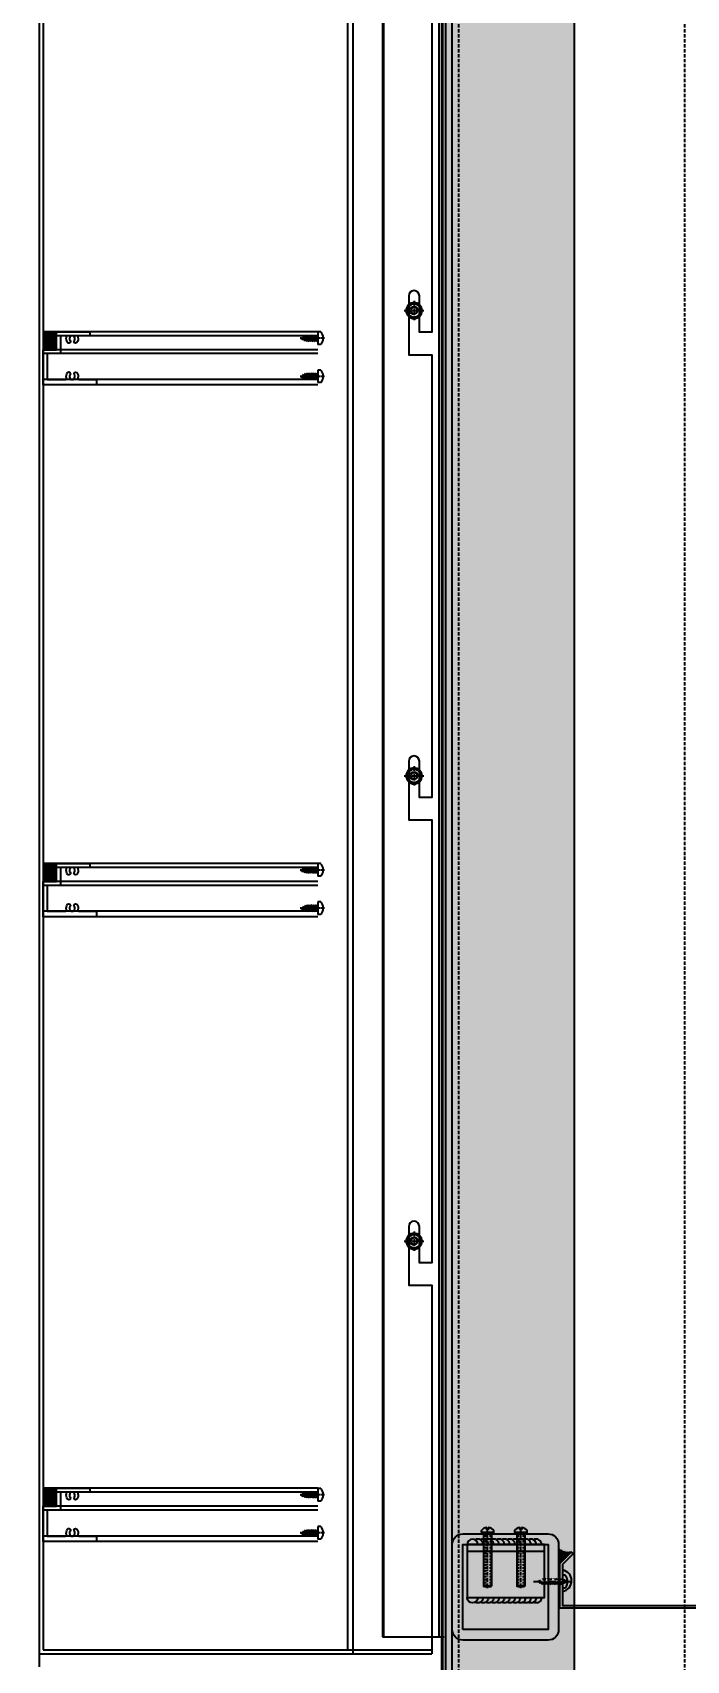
# Model space of a CAD drawing. Header units: millimetres. Extents: x 0 to 119933, y -45162 to 41221.
# Drawn here: x 36378 to 36870, y 1832 to 3057 of the extents above; entities that cross this region are included whole.
import ezdxf
from ezdxf.enums import TextEntityAlignment as Align

# ---------------------------------------------------------------- set-up
doc = ezdxf.new("R2010")
doc.units = ezdxf.units.MM
for name, pattern in [('ACAD_ISO04W100', [30, 24, -3, 0, -3]), ('CENTER', [2, 1.25, -0.25, 0.25, -0.25]), ('CENTER-PISA', [11, 6, -2, 1, -2]), ('CENTER2', [28.575, 19.05, -3.175, 3.175, -3.175]), ('DASHED', [0.75, 0.5, -0.25]), ('HIDDEN', [0.375, 0.25, -0.125]), ('HIDDEN-PISA', [4.5, 2.5, -2])]:
    doc.linetypes.add(name, pattern=pattern)
doc.layers.get('DEFPOINTS').update_dxf_attribs({"color": 166})
for name, color, linetype in [('AXIS', 1, 'ACAD_ISO04W100'), ('F-Alum', 4, 'Continuous'), ('F-dashed line', 8, 'DASHED'), ('F-seslants', 8, 'Continuous'), ('F-SSTEEL', 3, 'Continuous'), ('F-steel', 3, 'Continuous'), ('F_ALUM', 4, 'Continuous'), ('F_FIXS', 1, 'Continuous'), ('F_GSKT', 136, 'Continuous'), ('F_MISC', 8, 'Continuous'), ('F_SEAL', 8, 'Continuous'), ('Hatch', 8, 'Continuous'), ('HIDDEN', 1, 'HIDDEN'), ('INSUL', 8, 'Continuous'), ('WELDING VW', 8, 'Continuous'), ('中心线', 1, 'CENTER2'), ('其他', 4, 'Continuous'), ('虚线', 8, 'HIDDEN'), ('螺栓钉类', 241, 'Continuous')]:
    doc.layers.add(name, color=color, linetype=linetype)
doc.styles.add('Arial', font='arial.ttf')
doc.styles.add('ROMANS', font='simplex.shx', dxfattribs={"width": 0.8, "bigfont": 'hztxt.shx'})
doc.dimstyles.new('10x of Arup4', dxfattribs={"dimscale": 10, "dimtxt": 1.7, "dimasz": 1, "dimexe": 1.5, "dimexo": 1.5, "dimgap": 1, "dimtad": 1, "dimdec": 1, "dimdsep": 46, "dimtxsty": 'Arial', "dimblk": 'OBLIQUE', "dimcen": 0, "dimclrd": 1, "dimclre": 1, "dimclrt": 7, "dimadec": 0, "dimazin": 0, "dimtfac": 1, "dimtdec": 1, "dimtix": 1, "dimtofl": 0, "dimtmove": 2, "dimatfit": 3, "dimfxl": 5, "dimtfill": 1, "dimtolj": 1, "dimtzin": 0, "dimlwd": -1, "dimlwe": -1, "dimarcsym": 0})

# ---------------------------------------------------------------- blocks, each defined once
blk = doc.blocks.new('*U375')
at = {"layer": '中心线', "color": 1, "linetype": 'CENTER', "ltscale": 2.357948}
blk.add_line((0, -4.9), (0, 13.4), dxfattribs=at)
at = {"layer": '其他', "color": 4, "linetype": 'Continuous'}
for p, q in [((-2.4, 7.7), (2.4, 8.3)), ((-2.4, 6.1), (2.4, 6.7)), ((-2.4, 4.5), (2.4, 5.1)), ((-2.4, 2.9), (2.4, 3.5)), ((-2.4, 1.3), (2.4, 1.9)), ((-2.2, 9.3), (2, 9.9)), ((-1.9, 0), (1.8, 0.7)), ((-1.8, 8), (1.8, 8.7)), ((-1.8, 7.3), (1.8, 8)), ((-1.8, 6.4), (1.8, 7.1)), ((-1.8, 5.7), (1.8, 6.4)), ((-1.8, 4.8), (1.8, 5.5)), ((-1.8, 4.1), (1.8, 4.8)), ((-1.8, 3.2), (1.8, 3.9)), ((-1.8, 2.5), (1.8, 3.2)), ((-1.8, 1.6), (1.8, 2.3)), ((-1.8, 0.9), (1.8, 1.6)), ((-1.7, 9), (1.4, 9.6)), ((-1.5, 11), (1.3, 11.4)), ((-1.3, 9.8), (1.1, 10.4)), ((-1, 10.7), (0.8, 11.1)), ((-0.6, 11.5), (0.4, 11.9)), ((0, 0), (2.4, 0.3))]:
    blk.add_line(p, q, dxfattribs=at)
at = {"layer": '螺栓钉类', "linetype": 'Continuous'}
for p, q in [((0, 13), (-0.6, 11.5)), ((0, 13), (0.5, 11.9)), ((-2.4, 7.7), (-1.8, 8)), ((-2.4, 7.7), (-1.8, 7.3)), ((-2.4, 6.1), (-1.8, 6.4)), ((-2.4, 6.1), (-1.8, 5.7)), ((-2.4, 4.5), (-1.8, 4.8)), ((-2.4, 4.5), (-1.8, 4.1)), ((-2.4, 2.9), (-1.8, 3.2)), ((-2.4, 2.9), (-1.8, 2.5)), ((-2.4, 1.3), (-1.8, 1.6)), ((-2.4, 1.3), (-1.8, 0.9)), ((-2.2, 9.3), (-1.3, 9.8)), ((-2.2, 9.3), (-1.7, 9)), ((-1.7, 9), (-1.8, 8.7)), ((-1.8, 8), (-1.8, 8.7)), ((-1.8, 6.4), (-1.8, 7.3)), ((-1.8, 4.8), (-1.8, 5.7)), ((-1.8, 3.2), (-1.8, 4.1)), ((-1.8, 1.6), (-1.8, 2.5)), ((-1.8, 0.2), (-1.8, 0.9)), ((-1.5, 11), (-0.6, 11.5)), ((-1.5, 11), (-1, 10.7)), ((-1, 10.7), (-1.3, 9.8)), ((0.5, 11.9), (1.3, 11.4)), ((0.8, 11.1), (1.3, 11.4)), ((0.8, 11.1), (1.1, 10.4)), ((1.1, 10.4), (2, 9.9)), ((1.4, 9.6), (2, 9.9)), ((1.4, 9.6), (1.8, 8.7)), ((1.8, 8.7), (2.4, 8.3)), ((1.8, 8), (2.4, 8.3)), ((1.8, 7.1), (1.8, 8)), ((1.8, 7.1), (2.4, 6.7)), ((1.8, 6.4), (2.4, 6.7)), ((1.8, 5.5), (1.8, 6.4)), ((1.8, 5.5), (2.4, 5.1)), ((1.8, 4.8), (2.4, 5.1)), ((1.8, 3.9), (1.8, 4.8)), ((1.8, 3.9), (2.4, 3.5)), ((1.8, 3.2), (2.4, 3.5)), ((1.8, 2.3), (1.8, 3.2)), ((1.8, 2.3), (2.4, 1.9)), ((1.8, 1.6), (2.4, 1.9)), ((1.8, 0.7), (1.8, 1.6)), ((1.8, 0.7), (2.4, 0.3)), ((2.4, 0.2), (2.4, 0.3)), ((-4.8, -2.1), (-4.8, 0)), ((-4.8, 0), (-2, 0)), ((-2, 0), (2.6, 0)), ((-0.4, -3.3), (0.4, -3.3)), ((-0.4, -3.7), (-0.4, -3.3)), ((0.4, -3.7), (0.4, -3.3)), ((2.6, 0), (4.7, 0)), ((4.7, -2.1), (4.7, 0))]:
    blk.add_line(p, q, dxfattribs=at)
for centre, radius, start, end in [((-2, 0.2), 0.2, 270, 0), ((2.6, 0.2), 0.2, 180, 270), ((0, 4.3), 8, 233.5764, 267.134), ((0, 4.3), 8, 272.866, 306.4236)]:
    blk.add_arc(centre, radius, start, end, dxfattribs=at)
blk = doc.blocks.new('A$C0A0351D0')
at = {"layer": 'F-seslants'}
h = blk.add_hatch(dxfattribs=at)
h.set_pattern_fill('ANSI37', color=256, scale=10)
h.set_pattern_definition([(45, (29520.1611, 76186.4152), (-0.883883476, 0.883883476), []), (135, (29520.1611, 76186.4152), (-0.883883476, -0.883883476), [])])
h.paths.add_polyline_path([(218.8, 0), (228.8, 0), (228.8, -13.5), (218.8, -13.5)])
at = {"layer": 'F-Alum'}
for p, q in [((22.2, 0), (228.8, 0)), ((22.2, -3), (228.8, -3)), ((22.2, -16.5), (228.8, -16.5)), ((22.2, -35.9), (228.1, -35.9)), ((22.2, -40), (228.8, -40))]:
    blk.add_line(p, q, dxfattribs=at)
blk.add_lwpolyline([(218.8, 0), (193.8, 0), (193.8, -3), (202, -3, -0.501863), (202.7, -4, 0.254047), (203.6, -8.2, 1), (205.4, -6.6, -0.455848), (205.9, -3.5), (205.9, -3.4, -0.414214), (206.3, -3), (207.8, -3, -0.414214), (208.2, -3.4), (208.2, -3.5, -0.455848), (208.6, -6.6, 1), (210.5, -8.2, 0.254047), (211.3, -4, -0.501863), (212.1, -3), (215.8, -3), (215.8, -16.5), (225.8, -16.5), (225.8, -35.9), (212.1, -35.9, -0.501863), (211.3, -34.9, 0.254047), (210.5, -30.7, 1), (208.6, -32.3, -0.455848), (208.2, -35.4), (208.2, -35.5, -0.414214), (207.8, -35.9), (206.3, -35.9, -0.414214), (205.9, -35.5), (205.9, -35.4, -0.455848), (205.4, -32.3, 1), (203.6, -30.7, 0.254047), (202.7, -34.9, -0.501863), (202, -35.9), (188.8, -35.9), (188.8, -40), (228.8, -40), (228.8, -13.5), (218.8, -13.5)], format="xyb", close=True, dxfattribs=at)
at = {"layer": 'F-dashed line'}
blk.add_line((22.2, -13.5), (228.8, -13.5), dxfattribs=at)
at = {"layer": 'F-seslants'}
blk.add_lwpolyline([(218.8, 0), (228.8, 0), (228.8, -13.5), (218.8, -13.5)], close=True, dxfattribs=at)
at = {"layer": '螺栓钉类', "rotation": 270}
for p in [(22.2, -4.9), (22.2, -33.6)]:
    blk.add_blockref('*U375', p, dxfattribs=at)
blk = doc.blocks.new('*U298')
at = {"layer": 'INSUL', "lineweight": 0}
h = blk.add_hatch(dxfattribs=at)
h.set_pattern_fill('岩棉', color=256, scale=100, style=0, pattern_type=2)
h.set_pattern_definition([(171.78891, (53.3, 199.0476), (-673.2017242, 100.0000025), [3.3342, -696.8454]), (146.90866, (56.223, 197.1429), (-158.4004044, 100.0000014), [3.48873, -729.14512]), (132.32733, (58.3914, 194.762), (-178.2004573, 199.9999991), [3.2205, -673.0858]), (114.79699, (59.7115, 191.905), (-39.600101, 99.9999994), [3.14733, -327.3221]), (91.620224, (59.8057, 188.5714), (-19.80005, 599.9999997), [3.33467, -696.9453]), (82.824825, (50.09429, 111.42857), (138.600349442, 1099.999997034), [77.75174, -16250.113]), (97.175175, (69.70576, 111.42857), (-138.6003524828, 1099.9999966515), [77.75174, -16250.113]), (88.379776, (59.9943, 188.5714), (19.800043, 599.9999999), [3.33467, -696.9453]), (65.203, (60.0886, 191.905), (39.600101, 99.9999996), [3.14733, -327.3221]), (47.67267, (61.4086, 194.762), (178.2004567, 199.9999997), [3.2205, -673.0858]), (33.09134, (63.5772, 197.1429), (158.4004029, 100.0000036), [3.48873, -729.14512]), (8.21109, (66.5, 199.0476), (673.2017246, 99.9999998), [3.3342, -696.8454]), (87.16616, (50, 109.524), (19.800042, 300.0000003), [1.9071, -398.58265]), (103.90139, (50.4714, 107.619), (-79.2002026, 299.9999996), [1.96223, -410.107]), (111.6036, (51.226, 105.714), (-19.80005, 100), [2.04867, -105.50674]), (122.76135, (52.4514, 103.8095), (-59.4001536, 99.999999), [2.26506, -473.39773]), (138.29055, (54.0543, 102.381), (-118.800303, 100.000002), [2.1471, -448.74108]), (152.00351, (55.8457, 101.4286), (-178.2004575, 99.9999986), [2.02886, -424.0312]), (166.4772, (57.8257, 100.9524), (-396.001014, 100.000003), [2.03646, -425.62055]), (167.07075, (59.9, 100.476), (-415.801066, 100), [2.12825, -444.80388]), (12.92924, (59.9, 100.476), (415.801066, 99.9999994), [2.12825, -444.80388]), (13.5228, (61.9743, 100.9524), (396.0010147, 99.9999998), [2.03646, -425.62055]), (27.99649, (63.9543, 101.4286), (198.0005053, 100.0000036), [2.02886, -424.0312]), (41.70945, (65.7458, 102.381), (118.800302, 100.000003), [2.1471, -448.74108]), (57.23865, (67.3486, 103.8095), (198.0005044, 300.0000017), [2.26506, -473.39773]), (68.3964, (68.574, 105.714), (19.80005, 100), [2.04867, -105.50674]), (76.09861, (69.3286, 107.619), (19.800051, 99.9999995), [1.96223, -410.107]), (92.83384, (69.8, 109.524), (-19.80005, 300), [1.9071, -398.58265])])
h.paths.add_polyline_path([(0, 0), (4588.2, 0), (4588.2, 100), (0, 100)])
at = {"layer": 'INSUL'}
blk.add_lwpolyline([(0, 0), (4588.2, 0), (4588.2, 100), (0, 100)], close=True, dxfattribs=at)
blk = doc.blocks.new('*U74')
at = {"layer": '中心线', "color": 1, "linetype": 'CENTER', "ltscale": 2.880968}
for p, q in [((7.3, 0), (-7.3, 0)), ((0, 7.3), (0, -7.3))]:
    blk.add_line(p, q, dxfattribs=at)
at = {"layer": '螺栓钉类', "linetype": 'ByBlock'}
blk.add_lwpolyline([(5, 2.9), (0, 5.8), (-5, 2.9), (-5, -2.9), (0, -5.8), (5, -2.9)], close=True, dxfattribs=at)
for radius in [6, 5, 2.46]:
    blk.add_circle((0, 0), radius, dxfattribs=at)
blk.add_arc((0, 0), 3, 270, 180, dxfattribs=at)
blk = doc.blocks.new('*U96')
at = {"layer": 'WELDING VW'}
for centre, end in [((4, 0), 180), ((8, 0), 120), ((12, 0), 120), ((16, 0), 120), ((20, 0), 120), ((24, 0), 120), ((28, 0), 120), ((32, 0), 120), ((36, 0), 120), ((40, 0), 120), ((44, 0), 120), ((48, 0), 120), ((52, 0), 120)]:
    blk.add_arc(centre, 4, 0, end, dxfattribs=at)
blk = doc.blocks.new('*U75')
at = {"layer": '中心线', "color": 1, "linetype": 'CENTER', "ltscale": 2.357948}
blk.add_line((0, 40.9), (0, -5), dxfattribs=at)
at = {"layer": '虚线', "linetype": 'HIDDEN', "ltscale": 0.5}
for p, q in [((-1.9, 0), (-1.9, 40)), ((1.9, 0), (1.9, 40))]:
    blk.add_line(p, q, dxfattribs=at)
at = {"layer": '螺栓钉类', "color": 241, "linetype": 'Continuous'}
for p, q in [((-2.4, 40), (-3, 39.4)), ((3, 39.4), (-3, 39.4)), ((-3, 0), (-3, 39.4)), ((2.4, 40), (-2.4, 40)), ((2.4, 40), (3, 39.4)), ((3, 0), (3, 39.4)), ((-0.9, -1), (0.5, 0)), ((0.2, -1), (1.7, 0))]:
    blk.add_line(p, q, dxfattribs=at)
blk.add_lwpolyline([(4.4, 0), (4.4, -1), (-4.4, -1), (-4.4, 0)], close=True, dxfattribs=at)
blk.add_lwpolyline([(-4.7, -1), (4.8, -1), (4.8, -2.3, -0.207256), (0.7, -4.7), (0.7, -3.4), (-0.7, -3.4), (-0.7, -4.7, -0.207256), (-4.7, -2.3)], format="xyb", close=True, dxfattribs=at)
blk = doc.blocks.new('#10x19_Pan')
at = {"color": 8, "linetype": 'HIDDEN-PISA'}
for p, q in [((0.6, 2.4), (1.9, -2.4)), ((2.2, 2.4), (3.5, -2.4)), ((3.8, 2.4), (5.1, -2.4)), ((5.4, 2.4), (6.7, -2.4)), ((7, 2.4), (8.3, -2.4)), ((8.6, 2.4), (9.9, -2.4)), ((10.2, 2.4), (11.5, -2.4)), ((11.8, 2.4), (13.1, -2.4)), ((13.4, 2.4), (14.7, -2.4)), ((15, 2.4), (16.2, -2)), ((16.8, 1.7), (17.6, -1.3))]:
    blk.add_line(p, q, dxfattribs=at)
at = {"color": 0, "linetype": 'ByBlock'}
blk.add_lwpolyline([(0, 4.7), (-1.4, 4.7, 0.228537), (-2.2, 4.4, 0.349288), (-2.2, -4.4, 0.228537), (-1.4, -4.8), (0, -4.8)], format="xyb", close=True, dxfattribs=at)
at = {"color": 8, "linetype": 'HIDDEN-PISA'}
for points in [[(-3.7, 0.7), (-1.9, 0.7), (-1.9, -0.8), (-3.7, -0.8)], [(0, 1.8), (15.2, 1.8), (19, 0), (15.2, -1.8), (0, -1.8)]]:
    blk.add_lwpolyline(points, dxfattribs=at)
at = {"layer": 'AXIS', "color": 8, "linetype": 'CENTER-PISA'}
blk.add_line((22, 0), (-6.7, 0), dxfattribs=at)
at = {"layer": 'DEFPOINTS', "color": 8, "linetype": 'ByBlock', "style": 'ROMANS', "width": 0.8}
blk.add_text('#10x19', height=0.75, rotation=90, dxfattribs=at).set_placement((-1, 0), align=Align.MIDDLE)
blk = doc.blocks.new('_OBLIQUE')
at = {"color": 0, "linetype": 'ByBlock'}
blk.add_line((-0.5, -0.5), (0.5, 0.5), dxfattribs=at)
blk = doc.blocks.new('*D323')
at = {"color": 1, "linetype": 'Continuous', "transparency": 16777216}
for p, q in [((36383.1, 1822.5), (36383.1, 1624.2)), ((36608.1, 1688), (36608.1, 1624.2)), ((36383.1, 1639.2), (36608.1, 1639.2))]:
    blk.add_line(p, q, dxfattribs=at)
at = {"layer": 'DEFPOINTS', "color": 0, "transparency": 16777216}
for p in [(36383.1, 1837.5, 0), (36608.1, 1703, 0), (36608.1, 1639.2)]:
    blk.add_point(p, dxfattribs=at)
at = {"color": 1, "transparency": 16777216, "xscale": 10, "yscale": 10, "zscale": 10, "rotation": 180}
blk.add_blockref('_OBLIQUE', (36383.1, 1639.2), dxfattribs=at)
at = {"color": 1, "transparency": 16777216, "xscale": 10, "yscale": 10, "zscale": 10}
blk.add_blockref('_OBLIQUE', (36608.1, 1639.2), dxfattribs=at)
at = {"color": 7, "transparency": 16777216, "insert": (36495.6, 1657.9), "char_height": 17, "attachment_point": 5, "style": 'Arial', "bg_fill": 3, "box_fill_scale": 1.1, "bg_fill_color": 256, "bg_fill_true_color": 13158600, "bg_fill_transparency": 0}
blk.add_mtext('\\A1;225', dxfattribs=at)

msp = doc.modelspace()

# ---------------------------------------------------------------- hatches: boundary and pattern name
at = {"layer": 'F_SEAL'}
h = msp.add_hatch(dxfattribs=at)
h.set_pattern_fill('ANSI37', color=8, scale=10)
h.set_pattern_definition([(45, (-201926.6274, 75869.4676), (-0.8838834765, 0.8838834765), []), (135, (-201926.6274, 75869.4676), (-0.8838834765, -0.8838834765), [])])
edge = h.paths.add_edge_path()
edge.add_arc((36780.39, 1922.34), 8.81, 220.72215, 288.61254, ccw=False)
edge.add_line((36773.72, 1916.59), (36773.72, 1905.51))
edge.add_line((36773.72, 1905.51), (36774.72, 1905.51))
edge.add_line((36774.72, 1905.51), (36783.2, 1913.99))

# ---------------------------------------------------------------- linework, layer by layer
at = {"layer": 'DEFPOINTS', "color": 8, "linetype": 'CENTER'}
msp.add_line((36383.11, 6297.46, 0), (36383.11, 1827.47, 0), dxfattribs=at)
at = {"layer": 'F-Alum', "color": 8, "linetype": 'HIDDEN', "ltscale": 10}
for p, q in [((36698.72, 1725.82, 0), (36698.72, 6422.76, 0)), ((36868.72, 1725.82, 0), (36868.72, 6422.6, 0))]:
    msp.add_line(p, q, dxfattribs=at)
at = {"layer": 'F-Alum'}
for p, q in [((36641.37, 6274.72, 0), (36641.37, 1850.23, 0)), ((36642, 6274.72, 0), (36642, 1850.23, 0)), ((36683.72, 6274.72, 0), (36683.72, 1850.23, 0)), ((36383.11, 4092.45, 0), (36383.12, 1837.47, 0)), ((36386.11, 4089.45, 0), (36386.12, 1840.47, 0)), ((36614.95, 4089.45, 0), (36614.95, 1840.47, 0)), ((36618.95, 4089.45, 0), (36618.95, 1837.47, 0)), ((36641.37, 1850.23, 0), (36687.72, 1850.23, -0.27)), ((36383.12, 1837.47, 0), (36678.47, 1837.47, 0)), ((36386.12, 1840.47, 0), (36678.47, 1840.47, 0))]:
    msp.add_line(p, q, dxfattribs=at)
at = {"layer": 'F-Alum', "elevation": -0.55}
for points in [[(36678.47, 3298.83), (36678.47, 3181.59), (36668.97, 3181.59), (36668.97, 3208.85, 1), (36660.97, 3208.85), (36660.97, 3164.65), (36678.47, 3164.65), (36678.47, 2948.83)], [(36678.47, 2948.83), (36678.47, 2831.59), (36668.97, 2831.59), (36668.97, 2858.85, 1), (36660.97, 2858.85), (36660.97, 2814.65), (36678.47, 2814.65), (36678.47, 2598.83)], [(36678.47, 2598.83), (36678.47, 2481.59), (36668.97, 2481.59), (36668.97, 2508.85, 1), (36660.97, 2508.85), (36660.97, 2464.65), (36678.47, 2464.65), (36678.47, 2248.83)], [(36678.47, 2248.83), (36678.47, 2131.59), (36668.97, 2131.59), (36668.97, 2158.85, 1), (36660.97, 2158.85), (36660.97, 2114.65), (36678.47, 2114.65), (36678.47, 1837.47)]]:
    msp.add_lwpolyline(points, format="xyb", dxfattribs=at)
at = {"layer": 'F-SSTEEL'}
msp.add_line((36693.72, 1725.82, 0), (36693.72, 6272.97, 0), dxfattribs=at)
at = {"layer": 'F-steel'}
msp.add_line((36705.01, 1914.72, -0.27), (36763.01, 1914.72, -0.27), dxfattribs=at)
at = {"layer": 'F-steel', "elevation": -0.27}
msp.add_lwpolyline([(36693.72, 1855.72), (36693.72, 1919.72, -0.4142136), (36701.72, 1927.72), (36765.72, 1927.72, -0.4142136), (36773.72, 1919.72), (36773.72, 1855.72, -0.4142136), (36765.72, 1847.72), (36701.72, 1847.72, -0.4142136)], format="xyb", close=True, dxfattribs=at)
for points in [[(36701.72, 1855.72), (36701.72, 1919.72), (36765.72, 1919.72), (36765.72, 1855.72)], [(36705.01, 1919.72), (36705.01, 1879.72), (36763.01, 1879.72), (36763.01, 1919.72)]]:
    msp.add_lwpolyline(points, close=True, dxfattribs=at)
at = {"layer": 'F_ALUM', "elevation": -4.16}
msp.add_lwpolyline([(36686.72, 1799.47), (36686.71, 6504.77), (36606.83, 6504.77, 0.1989124), (36605.59, 6504.26), (36595.48, 6494.15), (36594.06, 6495.56), (36604.18, 6505.68, -0.1989124), (36606.83, 6506.77), (36688.71, 6506.77), (36688.72, 1797.47)], format="xyb", dxfattribs=at)
at = {"layer": 'F_ALUM', "elevation": 0}
msp.add_lwpolyline([(37073.38, 1661.48), (37057.88, 1647.46), (36882.14, 1647.46), (36882.14, 1871.79), (36774.72, 1871.79), (36774.72, 1905.51), (36783.2, 1913.99), (36784.62, 1912.58), (36776.72, 1904.68), (36776.72, 1873.79), (36884.14, 1873.79), (36884.14, 1649.46), (37057.11, 1649.46), (37072.04, 1662.97)], dxfattribs=at)
at = {"layer": 'F_GSKT', "elevation": 0}
msp.add_lwpolyline([(36774.72, 1905.51), (36773.72, 1905.51), (36773.72, 1871.79), (36774.72, 1871.79)], close=True, dxfattribs=at)
at = {"layer": 'F_SEAL', "color": 8, "elevation": -0.27}
msp.add_lwpolyline([(36783.2, 1913.99, -0.3052078), (36773.72, 1916.59), (36773.72, 1905.51), (36774.72, 1905.51)], format="xyb", close=True, dxfattribs=at)
at = {"layer": 'F_SEAL'}
msp.add_arc((36775.29, 1892.44, 0), 8.15, 280.08168, 79.91832, dxfattribs=at)

# ---------------------------------------------------------------- block references
at = {"layer": 'F-Alum', "color": 8, "linetype": 'HIDDEN', "ltscale": 10, "extrusion": (-6.09745e-10, 8.38721e-10, -1), "xscale": -1, "rotation": 270}
msp.add_blockref('*U298', (-36785.72, 1702.98, 0), dxfattribs=at)
at = {"layer": 'F_FIXS', "rotation": 180}
msp.add_blockref('#10x19_Pan', (36776.72, 1891.81, 0), dxfattribs=at)
at = {"layer": 'F_MISC', "xscale": -1, "rotation": 180}
for p in [(36720.26, 1927.72, -0.27), (36745.26, 1927.72, -0.27)]:
    msp.add_blockref('*U75', p, dxfattribs=at)
at = {"layer": 'Hatch', "xscale": 0.9999, "yscale": 0.9999, "zscale": 0.9999}
msp.add_blockref('*U96', (36704.94, 1919.72, -0.22), dxfattribs=at)
at = {"layer": 'Hatch', "xscale": -0.9999, "yscale": 0.9999, "zscale": 0.9999, "rotation": 180}
msp.add_blockref('*U96', (36704.94, 1879.72, -0.22), dxfattribs=at)
at = {"layer": 'HIDDEN', "xscale": -1}
for p in [(36614.95, 2831.93, -0.27), (36614.95, 2431.93, -0.27), (36614.95, 1961.97, -0.27)]:
    msp.add_blockref('A$C0A0351D0', p, dxfattribs=at)
at = {"layer": '螺栓钉类', "xscale": -1}
for p in [(36664.97, 2847.83, -0.27), (36664.97, 2497.83, -0.27), (36664.97, 2147.83, -0.27)]:
    msp.add_blockref('*U74', p, dxfattribs=at)

# ---------------------------------------------------------------- next in the draw order: dimensions: what is measured, and where the dimension line sits
dim = msp.add_linear_dim(base=(36608.12, 1639.19), p1=(36383.12, 1837.47, 0), p2=(36608.12, 1702.98, 0), dimstyle='10x of Arup4', override={"dimarcsym": 1})
dim.commit()
dim.dimension.update_dxf_attribs({"geometry": '*D323', "text_midpoint": (36495.62, 1657.87)})

doc.saveas('drawing.dxf')
